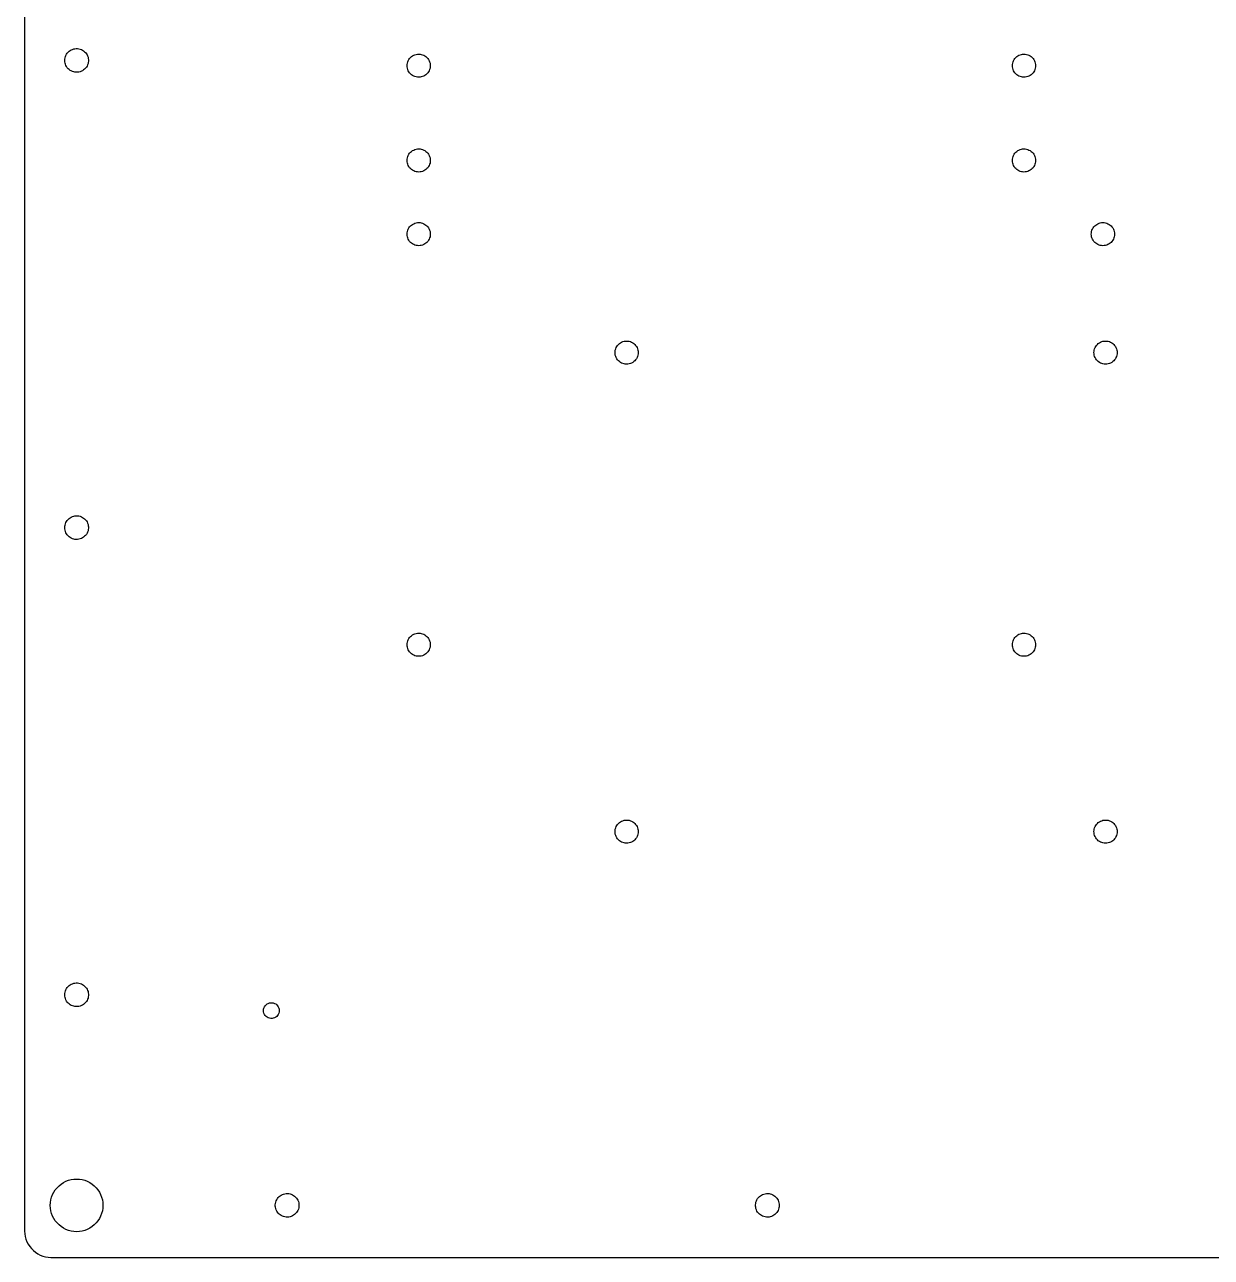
# Model space of a CAD drawing. Header units: metres. Extents: x -232 to 232, y -227 to 227.
# Drawn here: x -232.4 to -6.9, y -227.4 to 6.8 of the extents above; entities that cross this region are included whole.
import ezdxf

# ---------------------------------------------------------------- set-up
doc = ezdxf.new("R2010")
doc.units = ezdxf.units.M

msp = doc.modelspace()

# ---------------------------------------------------------------- linework, layer by layer
for p, q in [((-232.375, 222.375), (-232.375, -222.375)), ((-224.75, 0), (-224.736, 0.24751)), ((-224.736, -0.24751), (-224.75, 0)), ((-224.736, 0.24751), (-224.696, 0.49202)), ((-224.696, 0.49202), (-224.628, 0.73056)), ((-224.628, 0.73056), (-224.535, 0.96024)), ((-224.535, 0.96024), (-224.417, 1.17825)), ((-224.417, 1.17825), (-224.276, 1.38197)), ((-224.276, 1.38197), (-224.113, 1.56891)), ((-224.113, 1.56891), (-223.93, 1.7368)), ((-223.93, 1.7368), (-223.731, 1.88362)), ((-223.731, 1.88362), (-223.516, 2.00757)), ((-223.516, 2.00757), (-223.289, 2.10715)), ((-223.289, 2.10715), (-223.052, 2.18114)), ((-223.052, 2.18114), (-222.809, 2.22867)), ((-222.809, 2.22867), (-222.562, 2.24915)), ((-222.562, 2.24915), (-222.314, 2.24231)), ((-222.314, 2.24231), (-222.069, 2.20825)), ((-222.069, 2.20825), (-221.828, 2.1474)), ((-221.828, 2.1474), (-221.596, 2.06049)), ((-221.596, 2.06049), (-221.375, 1.94855)), ((-221.375, 1.94855), (-221.167, 1.81296)), ((-221.167, 1.81296), (-220.976, 1.65536)), ((-220.976, 1.65536), (-220.803, 1.47769)), ((-220.803, 1.47769), (-220.651, 1.28206)), ((-220.651, 1.28206), (-220.521, 1.07088)), ((-220.521, 1.07088), (-220.415, 0.84669)), ((-220.415, 0.84669), (-220.335, 0.61223)), ((-220.335, 0.61223), (-220.281, 0.37033)), ((-220.281, 0.37033), (-220.253, 0.12395)), ((-220.253, 0.12395), (-220.253, -0.12395)), ((-159.482, -0.04544), (-159.363, 0.17047)), ((-159.363, 0.17047), (-159.22, 0.37167)), ((-159.22, 0.37167), (-159.056, 0.55563)), ((-159.056, 0.55563), (-158.872, 0.72002)), ((-158.872, 0.72002), (-158.67, 0.86279)), ((-158.67, 0.86279), (-158.455, 0.98213)), ((-158.455, 0.98213), (-158.227, 1.07654)), ((-158.227, 1.07654), (-157.99, 1.14484)), ((-157.99, 1.14484), (-157.746, 1.18616)), ((-157.746, 1.18616), (-157.5, 1.2)), ((-157.5, 1.2), (-157.254, 1.18616)), ((-157.254, 1.18616), (-157.01, 1.14484)), ((-157.01, 1.14484), (-156.773, 1.07654)), ((-156.773, 1.07654), (-156.545, 0.98213)), ((-156.545, 0.98213), (-156.33, 0.86279)), ((-156.33, 0.86279), (-156.128, 0.72002)), ((-156.128, 0.72002), (-155.944, 0.55563)), ((-155.944, 0.55563), (-155.78, 0.37167)), ((-155.78, 0.37167), (-155.637, 0.17047)), ((-155.637, 0.17047), (-155.518, -0.04544)), ((-44.4821, -0.04544), (-44.3628, 0.17047)), ((-44.3628, 0.17047), (-44.22, 0.37167)), ((-44.22, 0.37167), (-44.0556, 0.55563)), ((-44.0556, 0.55563), (-43.8717, 0.72002)), ((-43.8717, 0.72002), (-43.6705, 0.86279)), ((-43.6705, 0.86279), (-43.4545, 0.98213)), ((-43.4545, 0.98213), (-43.2266, 1.07654)), ((-43.2266, 1.07654), (-42.9895, 1.14484)), ((-42.9895, 1.14484), (-42.7463, 1.18616)), ((-42.7463, 1.18616), (-42.5, 1.2)), ((-42.5, 1.2), (-42.2537, 1.18616)), ((-42.2537, 1.18616), (-42.0105, 1.14484)), ((-42.0105, 1.14484), (-41.7734, 1.07654)), ((-41.7734, 1.07654), (-41.5455, 0.98213)), ((-41.5455, 0.98213), (-41.3295, 0.86279)), ((-41.3295, 0.86279), (-41.1283, 0.72002)), ((-41.1283, 0.72002), (-40.9444, 0.55563)), ((-40.9444, 0.55563), (-40.78, 0.37167)), ((-40.78, 0.37167), (-40.6372, 0.17047)), ((-40.6372, 0.17047), (-40.5179, -0.04544)), ((-224.696, -0.49202), (-224.736, -0.24751)), ((-224.628, -0.73056), (-224.696, -0.49202)), ((-224.535, -0.96024), (-224.628, -0.73056)), ((-224.417, -1.17825), (-224.535, -0.96024)), ((-224.276, -1.38197), (-224.417, -1.17825)), ((-224.113, -1.56891), (-224.276, -1.38197)), ((-223.93, -1.7368), (-224.113, -1.56891)), ((-223.731, -1.88362), (-223.93, -1.7368)), ((-223.516, -2.00757), (-223.731, -1.88362)), ((-223.289, -2.10715), (-223.516, -2.00757)), ((-223.052, -2.18114), (-223.289, -2.10715)), ((-222.809, -2.22867), (-223.052, -2.18114)), ((-222.562, -2.24915), (-222.809, -2.22867)), ((-222.314, -2.24231), (-222.562, -2.24915)), ((-222.069, -2.20825), (-222.314, -2.24231)), ((-221.828, -2.1474), (-222.069, -2.20825)), ((-221.596, -2.06049), (-221.828, -2.1474)), ((-221.375, -1.94855), (-221.596, -2.06049)), ((-221.167, -1.81296), (-221.375, -1.94855)), ((-220.976, -1.65536), (-221.167, -1.81296)), ((-220.803, -1.47769), (-220.976, -1.65536)), ((-220.651, -1.28206), (-220.803, -1.47769)), ((-220.521, -1.07088), (-220.651, -1.28206)), ((-220.415, -0.84669), (-220.521, -1.07088)), ((-220.335, -0.61223), (-220.415, -0.84669)), ((-220.281, -0.37033), (-220.335, -0.61223)), ((-220.253, -0.12395), (-220.281, -0.37033)), ((-159.7, -1), (-159.686, -0.75368)), ((-159.686, -1.24631), (-159.7, -1)), ((-159.686, -0.75368), (-159.645, -0.51045)), ((-159.645, -1.48953), (-159.686, -1.24631)), ((-159.645, -0.51045), (-159.577, -0.27338)), ((-159.577, -1.72661), (-159.645, -1.48953)), ((-159.577, -0.27338), (-159.482, -0.04544)), ((-159.482, -1.95454), (-159.577, -1.72661)), ((-159.363, -2.17046), (-159.482, -1.95454)), ((-159.22, -2.37167), (-159.363, -2.17046)), ((-155.637, -2.17046), (-155.78, -2.37167)), ((-155.518, -1.95454), (-155.637, -2.17046)), ((-155.518, -0.04544), (-155.423, -0.27338)), ((-155.423, -1.72661), (-155.518, -1.95454)), ((-155.423, -0.27338), (-155.355, -0.51045)), ((-155.355, -1.48953), (-155.423, -1.72661)), ((-155.355, -0.51045), (-155.314, -0.75368)), ((-155.314, -1.24631), (-155.355, -1.48953)), ((-155.314, -0.75368), (-155.3, -1)), ((-155.3, -1), (-155.314, -1.24631)), ((-44.7, -1), (-44.6862, -0.75368)), ((-44.6862, -1.24631), (-44.7, -1)), ((-44.6862, -0.75368), (-44.6448, -0.51045)), ((-44.6448, -1.48953), (-44.6862, -1.24631)), ((-44.6448, -0.51045), (-44.5765, -0.27338)), ((-44.5765, -1.72661), (-44.6448, -1.48953)), ((-44.5765, -0.27338), (-44.4821, -0.04544)), ((-44.4821, -1.95454), (-44.5765, -1.72661)), ((-44.3628, -2.17046), (-44.4821, -1.95454)), ((-44.22, -2.37167), (-44.3628, -2.17046)), ((-40.6372, -2.17046), (-40.78, -2.37167)), ((-40.5179, -1.95454), (-40.6372, -2.17046)), ((-40.5179, -0.04544), (-40.4234, -0.27338)), ((-40.4234, -1.72661), (-40.5179, -1.95454)), ((-40.4234, -0.27338), (-40.3551, -0.51045)), ((-40.3551, -1.48953), (-40.4234, -1.72661)), ((-40.3551, -0.51045), (-40.3138, -0.75368)), ((-40.3138, -1.24631), (-40.3551, -1.48953)), ((-40.3138, -0.75368), (-40.3, -1)), ((-40.3, -1), (-40.3138, -1.24631)), ((-159.056, -2.55563), (-159.22, -2.37167)), ((-158.872, -2.72002), (-159.056, -2.55563)), ((-158.67, -2.86279), (-158.872, -2.72002)), ((-158.455, -2.98212), (-158.67, -2.86279)), ((-158.227, -3.07654), (-158.455, -2.98212)), ((-157.99, -3.14484), (-158.227, -3.07654)), ((-157.746, -3.18616), (-157.99, -3.14484)), ((-157.5, -3.2), (-157.746, -3.18616)), ((-157.254, -3.18616), (-157.5, -3.2)), ((-157.01, -3.14484), (-157.254, -3.18616)), ((-156.773, -3.07654), (-157.01, -3.14484)), ((-156.545, -2.98212), (-156.773, -3.07654)), ((-156.33, -2.86279), (-156.545, -2.98212)), ((-156.128, -2.72002), (-156.33, -2.86279)), ((-155.944, -2.55563), (-156.128, -2.72002)), ((-155.78, -2.37167), (-155.944, -2.55563)), ((-44.0556, -2.55563), (-44.22, -2.37167)), ((-43.8717, -2.72002), (-44.0556, -2.55563)), ((-43.6705, -2.86279), (-43.8717, -2.72002)), ((-43.4545, -2.98212), (-43.6705, -2.86279)), ((-43.2266, -3.07654), (-43.4545, -2.98212)), ((-42.9895, -3.14484), (-43.2266, -3.07654)), ((-42.7463, -3.18616), (-42.9895, -3.14484)), ((-42.5, -3.2), (-42.7463, -3.18616)), ((-42.2537, -3.18616), (-42.5, -3.2)), ((-42.0105, -3.14484), (-42.2537, -3.18616)), ((-41.7734, -3.07654), (-42.0105, -3.14484)), ((-41.5455, -2.98212), (-41.7734, -3.07654)), ((-41.3295, -2.86279), (-41.5455, -2.98212)), ((-41.1283, -2.72002), (-41.3295, -2.86279)), ((-40.9444, -2.55563), (-41.1283, -2.72002)), ((-40.78, -2.37167), (-40.9444, -2.55563)), ((-159.686, -18.7537), (-159.645, -18.5105)), ((-159.645, -18.5105), (-159.577, -18.2734)), ((-159.577, -18.2734), (-159.482, -18.0455)), ((-159.482, -18.0455), (-159.363, -17.8295)), ((-159.363, -17.8295), (-159.22, -17.6283)), ((-159.22, -17.6283), (-159.056, -17.4444)), ((-159.056, -17.4444), (-158.872, -17.28)), ((-158.872, -17.28), (-158.67, -17.1372)), ((-158.67, -17.1372), (-158.455, -17.0179)), ((-158.455, -17.0179), (-158.227, -16.9234)), ((-158.227, -16.9234), (-157.99, -16.8551)), ((-157.99, -16.8551), (-157.746, -16.8138)), ((-157.746, -16.8138), (-157.5, -16.8)), ((-157.5, -16.8), (-157.254, -16.8138)), ((-157.254, -16.8138), (-157.01, -16.8551)), ((-157.01, -16.8551), (-156.773, -16.9234)), ((-156.773, -16.9234), (-156.545, -17.0179)), ((-156.545, -17.0179), (-156.33, -17.1372)), ((-156.33, -17.1372), (-156.128, -17.28)), ((-156.128, -17.28), (-155.944, -17.4444)), ((-155.944, -17.4444), (-155.78, -17.6283)), ((-155.78, -17.6283), (-155.637, -17.8295)), ((-155.637, -17.8295), (-155.518, -18.0455)), ((-155.518, -18.0455), (-155.423, -18.2734)), ((-155.423, -18.2734), (-155.355, -18.5105)), ((-155.355, -18.5105), (-155.314, -18.7537)), ((-44.6862, -18.7537), (-44.6448, -18.5105)), ((-44.6448, -18.5105), (-44.5765, -18.2734)), ((-44.5765, -18.2734), (-44.4821, -18.0455)), ((-44.4821, -18.0455), (-44.3628, -17.8295)), ((-44.3628, -17.8295), (-44.22, -17.6283)), ((-44.22, -17.6283), (-44.0556, -17.4444)), ((-44.0556, -17.4444), (-43.8717, -17.28)), ((-43.8717, -17.28), (-43.6705, -17.1372)), ((-43.6705, -17.1372), (-43.4545, -17.0179)), ((-43.4545, -17.0179), (-43.2266, -16.9234)), ((-43.2266, -16.9234), (-42.9895, -16.8551)), ((-42.9895, -16.8551), (-42.7463, -16.8138)), ((-42.7463, -16.8138), (-42.5, -16.8)), ((-42.5, -16.8), (-42.2537, -16.8138)), ((-42.2537, -16.8138), (-42.0105, -16.8551)), ((-42.0105, -16.8551), (-41.7734, -16.9234)), ((-41.7734, -16.9234), (-41.5455, -17.0179)), ((-41.5455, -17.0179), (-41.3295, -17.1372)), ((-41.3295, -17.1372), (-41.1283, -17.28)), ((-41.1283, -17.28), (-40.9444, -17.4444)), ((-40.9444, -17.4444), (-40.78, -17.6283)), ((-40.78, -17.6283), (-40.6372, -17.8295)), ((-40.6372, -17.8295), (-40.5179, -18.0455)), ((-40.5179, -18.0455), (-40.4234, -18.2734)), ((-40.4234, -18.2734), (-40.3551, -18.5105)), ((-40.3551, -18.5105), (-40.3138, -18.7537)), ((-159.7, -19), (-159.686, -18.7537)), ((-159.686, -19.2463), (-159.7, -19)), ((-159.645, -19.4895), (-159.686, -19.2463)), ((-159.577, -19.7266), (-159.645, -19.4895)), ((-159.482, -19.9545), (-159.577, -19.7266)), ((-159.363, -20.1705), (-159.482, -19.9545)), ((-159.22, -20.3717), (-159.363, -20.1705)), ((-159.056, -20.5556), (-159.22, -20.3717)), ((-158.872, -20.72), (-159.056, -20.5556)), ((-158.67, -20.8628), (-158.872, -20.72)), ((-158.455, -20.9821), (-158.67, -20.8628)), ((-158.227, -21.0765), (-158.455, -20.9821)), ((-156.545, -20.9821), (-156.773, -21.0765)), ((-156.33, -20.8628), (-156.545, -20.9821)), ((-156.128, -20.72), (-156.33, -20.8628)), ((-155.944, -20.5556), (-156.128, -20.72)), ((-155.78, -20.3717), (-155.944, -20.5556)), ((-155.637, -20.1705), (-155.78, -20.3717)), ((-155.518, -19.9545), (-155.637, -20.1705)), ((-155.423, -19.7266), (-155.518, -19.9545)), ((-155.355, -19.4895), (-155.423, -19.7266)), ((-155.314, -19.2463), (-155.355, -19.4895)), ((-155.314, -18.7537), (-155.3, -19)), ((-155.3, -19), (-155.314, -19.2463)), ((-44.7, -19), (-44.6862, -18.7537)), ((-44.6862, -19.2463), (-44.7, -19)), ((-44.6448, -19.4895), (-44.6862, -19.2463)), ((-44.5765, -19.7266), (-44.6448, -19.4895)), ((-44.4821, -19.9545), (-44.5765, -19.7266)), ((-44.3628, -20.1705), (-44.4821, -19.9545)), ((-44.22, -20.3717), (-44.3628, -20.1705)), ((-44.0556, -20.5556), (-44.22, -20.3717)), ((-43.8717, -20.72), (-44.0556, -20.5556)), ((-43.6705, -20.8628), (-43.8717, -20.72)), ((-43.4545, -20.9821), (-43.6705, -20.8628)), ((-43.2266, -21.0765), (-43.4545, -20.9821)), ((-41.5455, -20.9821), (-41.7734, -21.0765)), ((-41.3295, -20.8628), (-41.5455, -20.9821)), ((-41.1283, -20.72), (-41.3295, -20.8628)), ((-40.9444, -20.5556), (-41.1283, -20.72)), ((-40.78, -20.3717), (-40.9444, -20.5556)), ((-40.6372, -20.1705), (-40.78, -20.3717)), ((-40.5179, -19.9545), (-40.6372, -20.1705)), ((-40.4234, -19.7266), (-40.5179, -19.9545)), ((-40.3551, -19.4895), (-40.4234, -19.7266)), ((-40.3138, -19.2463), (-40.3551, -19.4895)), ((-40.3138, -18.7537), (-40.3, -19)), ((-40.3, -19), (-40.3138, -19.2463)), ((-157.99, -21.1448), (-158.227, -21.0765)), ((-157.746, -21.1862), (-157.99, -21.1448)), ((-157.5, -21.2), (-157.746, -21.1862)), ((-157.254, -21.1862), (-157.5, -21.2)), ((-157.01, -21.1448), (-157.254, -21.1862)), ((-156.773, -21.0765), (-157.01, -21.1448)), ((-42.9895, -21.1448), (-43.2266, -21.0765)), ((-42.7463, -21.1862), (-42.9895, -21.1448)), ((-42.5, -21.2), (-42.7463, -21.1862)), ((-42.2537, -21.1862), (-42.5, -21.2)), ((-42.0105, -21.1448), (-42.2537, -21.1862)), ((-41.7734, -21.0765), (-42.0105, -21.1448)), ((-159.7, -33), (-159.686, -32.7537)), ((-159.686, -32.7537), (-159.645, -32.5105)), ((-159.645, -32.5105), (-159.577, -32.2734)), ((-159.577, -32.2734), (-159.482, -32.0455)), ((-159.482, -32.0455), (-159.363, -31.8295)), ((-159.363, -31.8295), (-159.22, -31.6283)), ((-159.22, -31.6283), (-159.056, -31.4444)), ((-159.056, -31.4444), (-158.872, -31.28)), ((-158.872, -31.28), (-158.67, -31.1372)), ((-158.67, -31.1372), (-158.455, -31.0179)), ((-158.455, -31.0179), (-158.227, -30.9234)), ((-158.227, -30.9234), (-157.99, -30.8551)), ((-157.99, -30.8551), (-157.746, -30.8138)), ((-157.746, -30.8138), (-157.5, -30.8)), ((-157.5, -30.8), (-157.254, -30.8138)), ((-157.254, -30.8138), (-157.01, -30.8551)), ((-157.01, -30.8551), (-156.773, -30.9234)), ((-156.773, -30.9234), (-156.545, -31.0179)), ((-156.545, -31.0179), (-156.33, -31.1372)), ((-156.33, -31.1372), (-156.128, -31.28)), ((-156.128, -31.28), (-155.944, -31.4444)), ((-155.944, -31.4444), (-155.78, -31.6283)), ((-155.78, -31.6283), (-155.637, -31.8295)), ((-155.637, -31.8295), (-155.518, -32.0455)), ((-155.518, -32.0455), (-155.423, -32.2734)), ((-155.423, -32.2734), (-155.355, -32.5105)), ((-155.355, -32.5105), (-155.314, -32.7537)), ((-155.314, -32.7537), (-155.3, -33)), ((-29.7, -33), (-29.6862, -32.7537)), ((-29.6862, -32.7537), (-29.6448, -32.5105)), ((-29.6448, -32.5105), (-29.5765, -32.2734)), ((-29.5765, -32.2734), (-29.4821, -32.0455)), ((-29.4821, -32.0455), (-29.3628, -31.8295)), ((-29.3628, -31.8295), (-29.22, -31.6283)), ((-29.22, -31.6283), (-29.0556, -31.4444)), ((-29.0556, -31.4444), (-28.8717, -31.28)), ((-28.8717, -31.28), (-28.6705, -31.1372)), ((-28.6705, -31.1372), (-28.4545, -31.0179)), ((-28.4545, -31.0179), (-28.2266, -30.9234)), ((-28.2266, -30.9234), (-27.9895, -30.8551)), ((-27.9895, -30.8551), (-27.7463, -30.8138)), ((-27.7463, -30.8138), (-27.5, -30.8)), ((-27.5, -30.8), (-27.2537, -30.8138)), ((-27.2537, -30.8138), (-27.0105, -30.8551)), ((-27.0105, -30.8551), (-26.7734, -30.9234)), ((-26.7734, -30.9234), (-26.5455, -31.0179)), ((-26.5455, -31.0179), (-26.3295, -31.1372)), ((-26.3295, -31.1372), (-26.1283, -31.28)), ((-26.1283, -31.28), (-25.9444, -31.4444)), ((-25.9444, -31.4444), (-25.78, -31.6283)), ((-25.78, -31.6283), (-25.6372, -31.8295)), ((-25.6372, -31.8295), (-25.5179, -32.0455)), ((-25.5179, -32.0455), (-25.4234, -32.2734)), ((-25.4234, -32.2734), (-25.3551, -32.5105)), ((-25.3551, -32.5105), (-25.3138, -32.7537)), ((-25.3138, -32.7537), (-25.3, -33)), ((-159.686, -33.2463), (-159.7, -33)), ((-159.645, -33.4895), (-159.686, -33.2463)), ((-159.577, -33.7266), (-159.645, -33.4895)), ((-159.482, -33.9545), (-159.577, -33.7266)), ((-159.363, -34.1705), (-159.482, -33.9545)), ((-159.22, -34.3717), (-159.363, -34.1705)), ((-159.056, -34.5556), (-159.22, -34.3717)), ((-158.872, -34.72), (-159.056, -34.5556)), ((-158.67, -34.8628), (-158.872, -34.72)), ((-158.455, -34.9821), (-158.67, -34.8628)), ((-158.227, -35.0765), (-158.455, -34.9821)), ((-157.99, -35.1448), (-158.227, -35.0765)), ((-156.773, -35.0765), (-157.01, -35.1448)), ((-156.545, -34.9821), (-156.773, -35.0765)), ((-156.33, -34.8628), (-156.545, -34.9821)), ((-156.128, -34.72), (-156.33, -34.8628)), ((-155.944, -34.5556), (-156.128, -34.72)), ((-155.78, -34.3717), (-155.944, -34.5556)), ((-155.637, -34.1705), (-155.78, -34.3717)), ((-155.518, -33.9545), (-155.637, -34.1705)), ((-155.423, -33.7266), (-155.518, -33.9545)), ((-155.355, -33.4895), (-155.423, -33.7266)), ((-155.314, -33.2463), (-155.355, -33.4895)), ((-155.3, -33), (-155.314, -33.2463)), ((-29.6862, -33.2463), (-29.7, -33)), ((-29.6448, -33.4895), (-29.6862, -33.2463)), ((-29.5765, -33.7266), (-29.6448, -33.4895)), ((-29.4821, -33.9545), (-29.5765, -33.7266)), ((-29.3628, -34.1705), (-29.4821, -33.9545)), ((-29.22, -34.3717), (-29.3628, -34.1705)), ((-29.0556, -34.5556), (-29.22, -34.3717)), ((-28.8717, -34.72), (-29.0556, -34.5556)), ((-28.6705, -34.8628), (-28.8717, -34.72)), ((-28.4545, -34.9821), (-28.6705, -34.8628)), ((-28.2266, -35.0765), (-28.4545, -34.9821)), ((-27.9895, -35.1448), (-28.2266, -35.0765)), ((-26.7734, -35.0765), (-27.0105, -35.1448)), ((-26.5455, -34.9821), (-26.7734, -35.0765)), ((-26.3295, -34.8628), (-26.5455, -34.9821)), ((-26.1283, -34.72), (-26.3295, -34.8628)), ((-25.9444, -34.5556), (-26.1283, -34.72)), ((-25.78, -34.3717), (-25.9444, -34.5556)), ((-25.6372, -34.1705), (-25.78, -34.3717)), ((-25.5179, -33.9545), (-25.6372, -34.1705)), ((-25.4234, -33.7266), (-25.5179, -33.9545)), ((-25.3551, -33.4895), (-25.4234, -33.7266)), ((-25.3138, -33.2463), (-25.3551, -33.4895)), ((-25.3, -33), (-25.3138, -33.2463)), ((-157.746, -35.1862), (-157.99, -35.1448)), ((-157.5, -35.2), (-157.746, -35.1862)), ((-157.254, -35.1862), (-157.5, -35.2)), ((-157.01, -35.1448), (-157.254, -35.1862)), ((-27.7463, -35.1862), (-27.9895, -35.1448)), ((-27.5, -35.2), (-27.7463, -35.1862)), ((-27.2537, -35.1862), (-27.5, -35.2)), ((-27.0105, -35.1448), (-27.2537, -35.1862)), ((-119.556, -53.9444), (-119.372, -53.78)), ((-119.372, -53.78), (-119.17, -53.6372)), ((-119.17, -53.6372), (-118.955, -53.5179)), ((-118.955, -53.5179), (-118.727, -53.4234)), ((-118.727, -53.4234), (-118.49, -53.3551)), ((-118.49, -53.3551), (-118.246, -53.3138)), ((-118.246, -53.3138), (-118, -53.3)), ((-118, -53.3), (-117.754, -53.3138)), ((-117.754, -53.3138), (-117.51, -53.3551)), ((-117.51, -53.3551), (-117.273, -53.4234)), ((-117.273, -53.4234), (-117.045, -53.5179)), ((-117.045, -53.5179), (-116.83, -53.6372)), ((-116.83, -53.6372), (-116.628, -53.78)), ((-116.628, -53.78), (-116.444, -53.9444)), ((-28.5556, -53.9444), (-28.3717, -53.78)), ((-28.3717, -53.78), (-28.1705, -53.6372)), ((-28.1705, -53.6372), (-27.9545, -53.5179)), ((-27.9545, -53.5179), (-27.7266, -53.4234)), ((-27.7266, -53.4234), (-27.4895, -53.3551)), ((-27.4895, -53.3551), (-27.2463, -53.3138)), ((-27.2463, -53.3138), (-27, -53.3)), ((-27, -53.3), (-26.7537, -53.3138)), ((-26.7537, -53.3138), (-26.5105, -53.3551)), ((-26.5105, -53.3551), (-26.2734, -53.4234)), ((-26.2734, -53.4234), (-26.0455, -53.5179)), ((-26.0455, -53.5179), (-25.8295, -53.6372)), ((-25.8295, -53.6372), (-25.6283, -53.78)), ((-25.6283, -53.78), (-25.4444, -53.9444)), ((-120.2, -55.5), (-120.186, -55.2537)), ((-120.186, -55.7463), (-120.2, -55.5)), ((-120.186, -55.2537), (-120.145, -55.0105)), ((-120.145, -55.9895), (-120.186, -55.7463)), ((-120.145, -55.0105), (-120.077, -54.7734)), ((-120.077, -56.2266), (-120.145, -55.9895)), ((-120.077, -54.7734), (-119.982, -54.5455)), ((-119.982, -54.5455), (-119.863, -54.3295)), ((-119.863, -54.3295), (-119.72, -54.1283)), ((-119.72, -54.1283), (-119.556, -53.9444)), ((-116.444, -53.9444), (-116.28, -54.1283)), ((-116.28, -54.1283), (-116.137, -54.3295)), ((-116.137, -54.3295), (-116.018, -54.5455)), ((-116.018, -54.5455), (-115.923, -54.7734)), ((-115.923, -54.7734), (-115.855, -55.0105)), ((-115.855, -55.9895), (-115.923, -56.2266)), ((-115.855, -55.0105), (-115.814, -55.2537)), ((-115.814, -55.7463), (-115.855, -55.9895)), ((-115.814, -55.2537), (-115.8, -55.5)), ((-115.8, -55.5), (-115.814, -55.7463)), ((-29.2, -55.5), (-29.1862, -55.2537)), ((-29.1862, -55.7463), (-29.2, -55.5)), ((-29.1862, -55.2537), (-29.1448, -55.0105)), ((-29.1448, -55.9895), (-29.1862, -55.7463)), ((-29.1448, -55.0105), (-29.0765, -54.7734)), ((-29.0765, -56.2266), (-29.1448, -55.9895)), ((-29.0765, -54.7734), (-28.9821, -54.5455)), ((-28.9821, -54.5455), (-28.8628, -54.3295)), ((-28.8628, -54.3295), (-28.72, -54.1283)), ((-28.72, -54.1283), (-28.5556, -53.9444)), ((-25.4444, -53.9444), (-25.28, -54.1283)), ((-25.28, -54.1283), (-25.1372, -54.3295)), ((-25.1372, -54.3295), (-25.0179, -54.5455)), ((-25.0179, -54.5455), (-24.9234, -54.7734)), ((-24.9234, -54.7734), (-24.8551, -55.0105)), ((-24.8551, -55.9895), (-24.9234, -56.2266)), ((-24.8551, -55.0105), (-24.8138, -55.2537)), ((-24.8138, -55.7463), (-24.8551, -55.9895)), ((-24.8138, -55.2537), (-24.8, -55.5)), ((-24.8, -55.5), (-24.8138, -55.7463)), ((-119.982, -56.4545), (-120.077, -56.2266)), ((-119.863, -56.6705), (-119.982, -56.4545)), ((-119.72, -56.8717), (-119.863, -56.6705)), ((-119.556, -57.0556), (-119.72, -56.8717)), ((-119.372, -57.22), (-119.556, -57.0556)), ((-119.17, -57.3628), (-119.372, -57.22)), ((-118.955, -57.4821), (-119.17, -57.3628)), ((-118.727, -57.5765), (-118.955, -57.4821)), ((-118.49, -57.6448), (-118.727, -57.5765)), ((-118.246, -57.6862), (-118.49, -57.6448)), ((-118, -57.7), (-118.246, -57.6862)), ((-117.754, -57.6862), (-118, -57.7)), ((-117.51, -57.6448), (-117.754, -57.6862)), ((-117.273, -57.5765), (-117.51, -57.6448)), ((-117.045, -57.4821), (-117.273, -57.5765)), ((-116.83, -57.3628), (-117.045, -57.4821)), ((-116.628, -57.22), (-116.83, -57.3628)), ((-116.444, -57.0556), (-116.628, -57.22)), ((-116.28, -56.8717), (-116.444, -57.0556)), ((-116.137, -56.6705), (-116.28, -56.8717)), ((-116.018, -56.4545), (-116.137, -56.6705)), ((-115.923, -56.2266), (-116.018, -56.4545)), ((-28.9821, -56.4545), (-29.0765, -56.2266)), ((-28.8628, -56.6705), (-28.9821, -56.4545)), ((-28.72, -56.8717), (-28.8628, -56.6705)), ((-28.5556, -57.0556), (-28.72, -56.8717)), ((-28.3717, -57.22), (-28.5556, -57.0556)), ((-28.1705, -57.3628), (-28.3717, -57.22)), ((-27.9545, -57.4821), (-28.1705, -57.3628)), ((-27.7266, -57.5765), (-27.9545, -57.4821)), ((-27.4895, -57.6448), (-27.7266, -57.5765)), ((-27.2463, -57.6862), (-27.4895, -57.6448)), ((-27, -57.7), (-27.2463, -57.6862)), ((-26.7537, -57.6862), (-27, -57.7)), ((-26.5105, -57.6448), (-26.7537, -57.6862)), ((-26.2734, -57.5765), (-26.5105, -57.6448)), ((-26.0455, -57.4821), (-26.2734, -57.5765)), ((-25.8295, -57.3628), (-26.0455, -57.4821)), ((-25.6283, -57.22), (-25.8295, -57.3628)), ((-25.4444, -57.0556), (-25.6283, -57.22)), ((-25.28, -56.8717), (-25.4444, -57.0556)), ((-25.1372, -56.6705), (-25.28, -56.8717)), ((-25.0179, -56.4545), (-25.1372, -56.6705)), ((-24.9234, -56.2266), (-25.0179, -56.4545)), ((-223.516, -86.7424), (-223.289, -86.6429)), ((-223.289, -86.6429), (-223.052, -86.5688)), ((-223.052, -86.5688), (-222.809, -86.5213)), ((-222.809, -86.5213), (-222.562, -86.5009)), ((-222.562, -86.5009), (-222.314, -86.5077)), ((-222.314, -86.5077), (-222.069, -86.5417)), ((-222.069, -86.5417), (-221.828, -86.6026)), ((-221.828, -86.6026), (-221.596, -86.6895)), ((-224.75, -88.75), (-224.736, -88.5025)), ((-224.736, -88.9975), (-224.75, -88.75)), ((-224.736, -88.5025), (-224.696, -88.258)), ((-224.696, -88.258), (-224.628, -88.0194)), ((-224.628, -88.0194), (-224.535, -87.7897)), ((-224.535, -87.7897), (-224.417, -87.5717)), ((-224.417, -87.5717), (-224.276, -87.368)), ((-224.276, -87.368), (-224.113, -87.1811)), ((-224.113, -87.1811), (-223.93, -87.0132)), ((-223.93, -87.0132), (-223.731, -86.8664)), ((-223.731, -86.8664), (-223.516, -86.7424)), ((-221.596, -86.6895), (-221.375, -86.8014)), ((-221.375, -86.8014), (-221.167, -86.937)), ((-221.167, -86.937), (-220.976, -87.0946)), ((-220.976, -87.0946), (-220.803, -87.2723)), ((-220.803, -87.2723), (-220.651, -87.4679)), ((-220.651, -87.4679), (-220.521, -87.6791)), ((-220.521, -87.6791), (-220.415, -87.9033)), ((-220.415, -87.9033), (-220.335, -88.1378)), ((-220.335, -88.1378), (-220.281, -88.3797)), ((-220.281, -88.3797), (-220.253, -88.6261)), ((-220.253, -88.8739), (-220.281, -89.1203)), ((-220.253, -88.6261), (-220.253, -88.8739)), ((-224.696, -89.242), (-224.736, -88.9975)), ((-224.628, -89.4806), (-224.696, -89.242)), ((-224.535, -89.7102), (-224.628, -89.4806)), ((-224.417, -89.9283), (-224.535, -89.7102)), ((-224.276, -90.132), (-224.417, -89.9283)), ((-224.113, -90.3189), (-224.276, -90.132)), ((-223.93, -90.4868), (-224.113, -90.3189)), ((-223.731, -90.6336), (-223.93, -90.4868)), ((-223.516, -90.7576), (-223.731, -90.6336)), ((-223.289, -90.8571), (-223.516, -90.7576)), ((-223.052, -90.9312), (-223.289, -90.8571)), ((-222.809, -90.9787), (-223.052, -90.9312)), ((-222.562, -90.9991), (-222.809, -90.9787)), ((-222.314, -90.9923), (-222.562, -90.9991)), ((-222.069, -90.9583), (-222.314, -90.9923)), ((-221.828, -90.8974), (-222.069, -90.9583)), ((-221.596, -90.8105), (-221.828, -90.8974)), ((-221.375, -90.6985), (-221.596, -90.8105)), ((-221.167, -90.563), (-221.375, -90.6985)), ((-220.976, -90.4054), (-221.167, -90.563)), ((-220.803, -90.2277), (-220.976, -90.4054)), ((-220.651, -90.0321), (-220.803, -90.2277)), ((-220.521, -89.8209), (-220.651, -90.0321)), ((-220.415, -89.5967), (-220.521, -89.8209)), ((-220.335, -89.3622), (-220.415, -89.5967)), ((-220.281, -89.1203), (-220.335, -89.3622)), ((-159.577, -110.273), (-159.482, -110.045)), ((-159.482, -110.045), (-159.363, -109.83)), ((-159.363, -109.83), (-159.22, -109.628)), ((-159.22, -109.628), (-159.056, -109.444)), ((-159.056, -109.444), (-158.872, -109.28)), ((-158.872, -109.28), (-158.67, -109.137)), ((-158.67, -109.137), (-158.455, -109.018)), ((-158.455, -109.018), (-158.227, -108.923)), ((-158.227, -108.923), (-157.99, -108.855)), ((-157.99, -108.855), (-157.746, -108.814)), ((-157.746, -108.814), (-157.5, -108.8)), ((-157.5, -108.8), (-157.254, -108.814)), ((-157.254, -108.814), (-157.01, -108.855)), ((-157.01, -108.855), (-156.773, -108.923)), ((-156.773, -108.923), (-156.545, -109.018)), ((-156.545, -109.018), (-156.33, -109.137)), ((-156.33, -109.137), (-156.128, -109.28)), ((-156.128, -109.28), (-155.944, -109.444)), ((-155.944, -109.444), (-155.78, -109.628)), ((-155.78, -109.628), (-155.637, -109.83)), ((-155.637, -109.83), (-155.518, -110.045)), ((-155.518, -110.045), (-155.423, -110.273)), ((-44.5765, -110.273), (-44.4821, -110.045)), ((-44.4821, -110.045), (-44.3628, -109.83)), ((-44.3628, -109.83), (-44.22, -109.628)), ((-44.22, -109.628), (-44.0556, -109.444)), ((-44.0556, -109.444), (-43.8717, -109.28)), ((-43.8717, -109.28), (-43.6705, -109.137)), ((-43.6705, -109.137), (-43.4545, -109.018)), ((-43.4545, -109.018), (-43.2266, -108.923)), ((-43.2266, -108.923), (-42.9895, -108.855)), ((-42.9895, -108.855), (-42.7463, -108.814)), ((-42.7463, -108.814), (-42.5, -108.8)), ((-42.5, -108.8), (-42.2537, -108.814)), ((-42.2537, -108.814), (-42.0105, -108.855)), ((-42.0105, -108.855), (-41.7734, -108.923)), ((-41.7734, -108.923), (-41.5455, -109.018)), ((-41.5455, -109.018), (-41.3295, -109.137)), ((-41.3295, -109.137), (-41.1283, -109.28)), ((-41.1283, -109.28), (-40.9444, -109.444)), ((-40.9444, -109.444), (-40.78, -109.628)), ((-40.78, -109.628), (-40.6372, -109.83)), ((-40.6372, -109.83), (-40.5179, -110.045)), ((-40.5179, -110.045), (-40.4234, -110.273)), ((-159.7, -111), (-159.686, -110.754)), ((-159.686, -111.246), (-159.7, -111)), ((-159.686, -110.754), (-159.645, -110.51)), ((-159.645, -111.49), (-159.686, -111.246)), ((-159.645, -110.51), (-159.577, -110.273)), ((-159.577, -111.727), (-159.645, -111.49)), ((-159.482, -111.955), (-159.577, -111.727)), ((-159.363, -112.17), (-159.482, -111.955)), ((-159.22, -112.372), (-159.363, -112.17)), ((-159.056, -112.556), (-159.22, -112.372)), ((-155.78, -112.372), (-155.944, -112.556)), ((-155.637, -112.17), (-155.78, -112.372)), ((-155.518, -111.955), (-155.637, -112.17)), ((-155.423, -111.727), (-155.518, -111.955)), ((-155.423, -110.273), (-155.355, -110.51)), ((-155.355, -111.49), (-155.423, -111.727)), ((-155.355, -110.51), (-155.314, -110.754)), ((-155.314, -111.246), (-155.355, -111.49)), ((-155.314, -110.754), (-155.3, -111)), ((-155.3, -111), (-155.314, -111.246)), ((-44.7, -111), (-44.6862, -110.754)), ((-44.6862, -111.246), (-44.7, -111)), ((-44.6862, -110.754), (-44.6448, -110.51)), ((-44.6448, -111.49), (-44.6862, -111.246)), ((-44.6448, -110.51), (-44.5765, -110.273)), ((-44.5765, -111.727), (-44.6448, -111.49)), ((-44.4821, -111.955), (-44.5765, -111.727)), ((-44.3628, -112.17), (-44.4821, -111.955)), ((-44.22, -112.372), (-44.3628, -112.17)), ((-44.0556, -112.556), (-44.22, -112.372)), ((-40.78, -112.372), (-40.9444, -112.556)), ((-40.6372, -112.17), (-40.78, -112.372)), ((-40.5179, -111.955), (-40.6372, -112.17)), ((-40.4234, -111.727), (-40.5179, -111.955)), ((-40.4234, -110.273), (-40.3551, -110.51)), ((-40.3551, -111.49), (-40.4234, -111.727)), ((-40.3551, -110.51), (-40.3138, -110.754)), ((-40.3138, -111.246), (-40.3551, -111.49)), ((-40.3138, -110.754), (-40.3, -111)), ((-40.3, -111), (-40.3138, -111.246)), ((-158.872, -112.72), (-159.056, -112.556)), ((-158.67, -112.863), (-158.872, -112.72)), ((-158.455, -112.982), (-158.67, -112.863)), ((-158.227, -113.077), (-158.455, -112.982)), ((-157.99, -113.145), (-158.227, -113.077)), ((-157.746, -113.186), (-157.99, -113.145)), ((-157.5, -113.2), (-157.746, -113.186)), ((-157.254, -113.186), (-157.5, -113.2)), ((-157.01, -113.145), (-157.254, -113.186)), ((-156.773, -113.077), (-157.01, -113.145)), ((-156.545, -112.982), (-156.773, -113.077)), ((-156.33, -112.863), (-156.545, -112.982)), ((-156.128, -112.72), (-156.33, -112.863)), ((-155.944, -112.556), (-156.128, -112.72)), ((-43.8717, -112.72), (-44.0556, -112.556)), ((-43.6705, -112.863), (-43.8717, -112.72)), ((-43.4545, -112.982), (-43.6705, -112.863)), ((-43.2266, -113.077), (-43.4545, -112.982)), ((-42.9895, -113.145), (-43.2266, -113.077)), ((-42.7463, -113.186), (-42.9895, -113.145)), ((-42.5, -113.2), (-42.7463, -113.186)), ((-42.2537, -113.186), (-42.5, -113.2)), ((-42.0105, -113.145), (-42.2537, -113.186)), ((-41.7734, -113.077), (-42.0105, -113.145)), ((-41.5455, -112.982), (-41.7734, -113.077)), ((-41.3295, -112.863), (-41.5455, -112.982)), ((-41.1283, -112.72), (-41.3295, -112.863)), ((-40.9444, -112.556), (-41.1283, -112.72)), ((-119.863, -145.33), (-119.72, -145.128)), ((-119.72, -145.128), (-119.556, -144.944)), ((-119.556, -144.944), (-119.372, -144.78)), ((-119.372, -144.78), (-119.17, -144.637)), ((-119.17, -144.637), (-118.955, -144.518)), ((-118.955, -144.518), (-118.727, -144.423)), ((-118.727, -144.423), (-118.49, -144.355)), ((-118.49, -144.355), (-118.246, -144.314)), ((-118.246, -144.314), (-118, -144.3)), ((-118, -144.3), (-117.754, -144.314)), ((-117.754, -144.314), (-117.51, -144.355)), ((-117.51, -144.355), (-117.273, -144.423)), ((-117.273, -144.423), (-117.045, -144.518)), ((-117.045, -144.518), (-116.83, -144.637)), ((-116.83, -144.637), (-116.628, -144.78)), ((-116.628, -144.78), (-116.444, -144.944)), ((-116.444, -144.944), (-116.28, -145.128)), ((-116.28, -145.128), (-116.137, -145.33)), ((-28.8628, -145.33), (-28.72, -145.128)), ((-28.72, -145.128), (-28.5556, -144.944)), ((-28.5556, -144.944), (-28.3717, -144.78)), ((-28.3717, -144.78), (-28.1705, -144.637)), ((-28.1705, -144.637), (-27.9545, -144.518)), ((-27.9545, -144.518), (-27.7266, -144.423)), ((-27.7266, -144.423), (-27.4895, -144.355)), ((-27.4895, -144.355), (-27.2463, -144.314)), ((-27.2463, -144.314), (-27, -144.3)), ((-27, -144.3), (-26.7537, -144.314)), ((-26.7537, -144.314), (-26.5105, -144.355)), ((-26.5105, -144.355), (-26.2734, -144.423)), ((-26.2734, -144.423), (-26.0455, -144.518)), ((-26.0455, -144.518), (-25.8295, -144.637)), ((-25.8295, -144.637), (-25.6283, -144.78)), ((-25.6283, -144.78), (-25.4444, -144.944)), ((-25.4444, -144.944), (-25.28, -145.128)), ((-25.28, -145.128), (-25.1372, -145.33)), ((-120.2, -146.5), (-120.186, -146.254)), ((-120.186, -146.746), (-120.2, -146.5)), ((-120.186, -146.254), (-120.145, -146.01)), ((-120.145, -146.99), (-120.186, -146.746)), ((-120.145, -146.01), (-120.077, -145.773)), ((-120.077, -147.227), (-120.145, -146.99)), ((-120.077, -145.773), (-119.982, -145.545)), ((-119.982, -147.455), (-120.077, -147.227)), ((-119.982, -145.545), (-119.863, -145.33)), ((-119.863, -147.67), (-119.982, -147.455)), ((-116.137, -145.33), (-116.018, -145.545)), ((-116.018, -147.455), (-116.137, -147.67)), ((-116.018, -145.545), (-115.923, -145.773)), ((-115.923, -147.227), (-116.018, -147.455)), ((-115.923, -145.773), (-115.855, -146.01)), ((-115.855, -146.99), (-115.923, -147.227)), ((-115.855, -146.01), (-115.814, -146.254)), ((-115.814, -146.746), (-115.855, -146.99)), ((-115.814, -146.254), (-115.8, -146.5)), ((-115.8, -146.5), (-115.814, -146.746)), ((-29.2, -146.5), (-29.1862, -146.254)), ((-29.1862, -146.746), (-29.2, -146.5)), ((-29.1862, -146.254), (-29.1448, -146.01)), ((-29.1448, -146.99), (-29.1862, -146.746)), ((-29.1448, -146.01), (-29.0765, -145.773)), ((-29.0765, -147.227), (-29.1448, -146.99)), ((-29.0765, -145.773), (-28.9821, -145.545)), ((-28.9821, -147.455), (-29.0765, -147.227)), ((-28.9821, -145.545), (-28.8628, -145.33)), ((-28.8628, -147.67), (-28.9821, -147.455)), ((-25.1372, -145.33), (-25.0179, -145.545)), ((-25.0179, -147.455), (-25.1372, -147.67)), ((-25.0179, -145.545), (-24.9234, -145.773)), ((-24.9234, -147.227), (-25.0179, -147.455)), ((-24.9234, -145.773), (-24.8551, -146.01)), ((-24.8551, -146.99), (-24.9234, -147.227)), ((-24.8551, -146.01), (-24.8138, -146.254)), ((-24.8138, -146.746), (-24.8551, -146.99)), ((-24.8138, -146.254), (-24.8, -146.5)), ((-24.8, -146.5), (-24.8138, -146.746)), ((-119.72, -147.872), (-119.863, -147.67)), ((-119.556, -148.056), (-119.72, -147.872)), ((-119.372, -148.22), (-119.556, -148.056)), ((-119.17, -148.363), (-119.372, -148.22)), ((-118.955, -148.482), (-119.17, -148.363)), ((-118.727, -148.577), (-118.955, -148.482)), ((-118.49, -148.645), (-118.727, -148.577)), ((-118.246, -148.686), (-118.49, -148.645)), ((-118, -148.7), (-118.246, -148.686)), ((-117.754, -148.686), (-118, -148.7)), ((-117.51, -148.645), (-117.754, -148.686)), ((-117.273, -148.577), (-117.51, -148.645)), ((-117.045, -148.482), (-117.273, -148.577)), ((-116.83, -148.363), (-117.045, -148.482)), ((-116.628, -148.22), (-116.83, -148.363)), ((-116.444, -148.056), (-116.628, -148.22)), ((-116.28, -147.872), (-116.444, -148.056)), ((-116.137, -147.67), (-116.28, -147.872)), ((-28.72, -147.872), (-28.8628, -147.67)), ((-28.5556, -148.056), (-28.72, -147.872)), ((-28.3717, -148.22), (-28.5556, -148.056)), ((-28.1705, -148.363), (-28.3717, -148.22)), ((-27.9545, -148.482), (-28.1705, -148.363)), ((-27.7266, -148.577), (-27.9545, -148.482)), ((-27.4895, -148.645), (-27.7266, -148.577)), ((-27.2463, -148.686), (-27.4895, -148.645)), ((-27, -148.7), (-27.2463, -148.686)), ((-26.7537, -148.686), (-27, -148.7)), ((-26.5105, -148.645), (-26.7537, -148.686)), ((-26.2734, -148.577), (-26.5105, -148.645)), ((-26.0455, -148.482), (-26.2734, -148.577)), ((-25.8295, -148.363), (-26.0455, -148.482)), ((-25.6283, -148.22), (-25.8295, -148.363)), ((-25.4444, -148.056), (-25.6283, -148.22)), ((-25.28, -147.872), (-25.4444, -148.056)), ((-25.1372, -147.67), (-25.28, -147.872)), ((-223.93, -175.763), (-223.731, -175.616)), ((-223.731, -175.616), (-223.516, -175.492)), ((-223.516, -175.492), (-223.289, -175.393)), ((-223.289, -175.393), (-223.052, -175.319)), ((-223.052, -175.319), (-222.809, -175.271)), ((-222.809, -175.271), (-222.562, -175.251)), ((-222.562, -175.251), (-222.314, -175.258)), ((-222.314, -175.258), (-222.069, -175.292)), ((-222.069, -175.292), (-221.828, -175.353)), ((-221.828, -175.353), (-221.596, -175.44)), ((-221.596, -175.44), (-221.375, -175.551)), ((-221.375, -175.551), (-221.167, -175.687)), ((-224.75, -177.5), (-224.736, -177.252)), ((-224.736, -177.748), (-224.75, -177.5)), ((-224.736, -177.252), (-224.696, -177.008)), ((-224.696, -177.992), (-224.736, -177.748)), ((-224.696, -177.008), (-224.628, -176.769)), ((-224.628, -176.769), (-224.535, -176.54)), ((-224.535, -176.54), (-224.417, -176.322)), ((-224.417, -176.322), (-224.276, -176.118)), ((-224.276, -176.118), (-224.113, -175.931)), ((-224.113, -175.931), (-223.93, -175.763)), ((-221.167, -175.687), (-220.976, -175.845)), ((-220.976, -175.845), (-220.803, -176.022)), ((-220.803, -176.022), (-220.651, -176.218)), ((-220.651, -176.218), (-220.521, -176.429)), ((-220.521, -176.429), (-220.415, -176.653)), ((-220.415, -176.653), (-220.335, -176.888)), ((-220.335, -176.888), (-220.281, -177.13)), ((-220.281, -177.87), (-220.335, -178.112)), ((-220.281, -177.13), (-220.253, -177.376)), ((-220.253, -177.624), (-220.281, -177.87)), ((-220.253, -177.376), (-220.253, -177.624)), ((-224.628, -178.231), (-224.696, -177.992)), ((-224.535, -178.46), (-224.628, -178.231)), ((-224.417, -178.678), (-224.535, -178.46)), ((-224.276, -178.882), (-224.417, -178.678)), ((-224.113, -179.069), (-224.276, -178.882)), ((-223.93, -179.237), (-224.113, -179.069)), ((-223.731, -179.384), (-223.93, -179.237)), ((-223.516, -179.508), (-223.731, -179.384)), ((-223.289, -179.607), (-223.516, -179.508)), ((-223.052, -179.681), (-223.289, -179.607)), ((-222.809, -179.729), (-223.052, -179.681)), ((-222.562, -179.749), (-222.809, -179.729)), ((-222.314, -179.742), (-222.562, -179.749)), ((-222.069, -179.708), (-222.314, -179.742)), ((-221.828, -179.647), (-222.069, -179.708)), ((-221.596, -179.56), (-221.828, -179.647)), ((-221.375, -179.449), (-221.596, -179.56)), ((-221.167, -179.313), (-221.375, -179.449)), ((-220.976, -179.155), (-221.167, -179.313)), ((-220.803, -178.978), (-220.976, -179.155)), ((-220.651, -178.782), (-220.803, -178.978)), ((-220.521, -178.571), (-220.651, -178.782)), ((-220.415, -178.347), (-220.521, -178.571)), ((-220.335, -178.112), (-220.415, -178.347)), ((-187, -180.5), (-186.98, -180.253)), ((-186.98, -180.253), (-186.919, -180.013)), ((-186.919, -180.013), (-186.819, -179.786)), ((-186.819, -179.786), (-186.684, -179.579)), ((-186.684, -179.579), (-186.516, -179.396)), ((-186.516, -179.396), (-186.32, -179.244)), ((-186.32, -179.244), (-186.103, -179.126)), ((-186.103, -179.126), (-185.868, -179.046)), ((-185.868, -179.046), (-185.624, -179.005)), ((-185.624, -179.005), (-185.376, -179.005)), ((-185.376, -179.005), (-185.132, -179.046)), ((-185.132, -179.046), (-184.897, -179.126)), ((-184.897, -179.126), (-184.68, -179.244)), ((-184.68, -179.244), (-184.484, -179.396)), ((-184.484, -179.396), (-184.316, -179.579)), ((-184.316, -179.579), (-184.181, -179.786)), ((-184.181, -179.786), (-184.081, -180.013)), ((-184.081, -180.013), (-184.02, -180.253)), ((-184.02, -180.253), (-184, -180.5)), ((-186.98, -180.747), (-187, -180.5)), ((-186.919, -180.987), (-186.98, -180.747)), ((-186.819, -181.214), (-186.919, -180.987)), ((-186.684, -181.421), (-186.819, -181.214)), ((-186.516, -181.604), (-186.684, -181.421)), ((-186.32, -181.756), (-186.516, -181.604)), ((-186.103, -181.874), (-186.32, -181.756)), ((-185.868, -181.954), (-186.103, -181.874)), ((-185.624, -181.995), (-185.868, -181.954)), ((-185.376, -181.995), (-185.624, -181.995)), ((-185.132, -181.954), (-185.376, -181.995)), ((-184.897, -181.874), (-185.132, -181.954)), ((-184.68, -181.756), (-184.897, -181.874)), ((-184.484, -181.604), (-184.68, -181.756)), ((-184.316, -181.421), (-184.484, -181.604)), ((-184.181, -181.214), (-184.316, -181.421)), ((-184.081, -180.987), (-184.181, -181.214)), ((-184.02, -180.747), (-184.081, -180.987)), ((-184, -180.5), (-184.02, -180.747)), ((-225, -213.17), (-224.534, -212.932)), ((-224.534, -212.932), (-224.045, -212.745)), ((-224.045, -212.745), (-223.54, -212.609)), ((-223.54, -212.609), (-223.023, -212.527)), ((-223.023, -212.527), (-222.5, -212.5)), ((-222.5, -212.5), (-221.977, -212.527)), ((-221.977, -212.527), (-221.46, -212.609)), ((-221.46, -212.609), (-220.955, -212.745)), ((-220.955, -212.745), (-220.466, -212.932)), ((-220.466, -212.932), (-220, -213.17)), ((-227.068, -215.466), (-226.83, -215)), ((-226.83, -215), (-226.545, -214.561)), ((-226.545, -214.561), (-226.216, -214.154)), ((-226.216, -214.154), (-225.846, -213.784)), ((-225.846, -213.784), (-225.439, -213.455)), ((-225.439, -213.455), (-225, -213.17)), ((-220, -213.17), (-219.561, -213.455)), ((-219.561, -213.455), (-219.154, -213.784)), ((-219.154, -213.784), (-218.784, -214.154)), ((-218.784, -214.154), (-218.455, -214.561)), ((-218.455, -214.561), (-218.17, -215)), ((-218.17, -215), (-217.932, -215.466)), ((-183.404, -215.44), (-183.172, -215.353)), ((-183.172, -215.353), (-182.931, -215.292)), ((-182.931, -215.292), (-182.686, -215.258)), ((-182.686, -215.258), (-182.438, -215.251)), ((-182.438, -215.251), (-182.191, -215.271)), ((-182.191, -215.271), (-181.948, -215.319)), ((-181.948, -215.319), (-181.711, -215.393)), ((-181.711, -215.393), (-181.484, -215.492)), ((-92.1538, -215.44), (-91.9217, -215.353)), ((-91.9217, -215.353), (-91.6814, -215.292)), ((-91.6814, -215.292), (-91.4358, -215.258)), ((-91.4358, -215.258), (-91.188, -215.251)), ((-91.188, -215.251), (-90.9409, -215.271)), ((-90.9409, -215.271), (-90.6976, -215.319)), ((-90.6976, -215.319), (-90.4611, -215.393)), ((-90.4611, -215.393), (-90.234, -215.492)), ((-227.5, -217.5), (-227.473, -216.977)), ((-227.473, -218.023), (-227.5, -217.5)), ((-227.473, -216.977), (-227.391, -216.46)), ((-227.391, -216.46), (-227.255, -215.955)), ((-227.255, -215.955), (-227.068, -215.466)), ((-217.932, -215.466), (-217.745, -215.955)), ((-217.745, -215.955), (-217.609, -216.46)), ((-217.609, -216.46), (-217.527, -216.977)), ((-217.527, -216.977), (-217.5, -217.5)), ((-217.5, -217.5), (-217.527, -218.023)), ((-184.747, -217.376), (-184.719, -217.13)), ((-184.747, -217.624), (-184.747, -217.376)), ((-184.719, -217.87), (-184.747, -217.624)), ((-184.719, -217.13), (-184.665, -216.888)), ((-184.665, -216.888), (-184.585, -216.653)), ((-184.585, -216.653), (-184.479, -216.429)), ((-184.479, -216.429), (-184.349, -216.218)), ((-184.349, -216.218), (-184.197, -216.022)), ((-184.197, -216.022), (-184.024, -215.845)), ((-184.024, -215.845), (-183.833, -215.687)), ((-183.833, -215.687), (-183.625, -215.551)), ((-183.625, -215.551), (-183.404, -215.44)), ((-181.484, -215.492), (-181.269, -215.616)), ((-181.269, -215.616), (-181.07, -215.763)), ((-181.07, -215.763), (-180.887, -215.931)), ((-180.887, -215.931), (-180.724, -216.118)), ((-180.724, -216.118), (-180.583, -216.322)), ((-180.583, -216.322), (-180.465, -216.54)), ((-180.465, -216.54), (-180.372, -216.769)), ((-180.372, -216.769), (-180.304, -217.008)), ((-180.304, -217.008), (-180.264, -217.252)), ((-180.264, -217.748), (-180.304, -217.992)), ((-180.264, -217.252), (-180.25, -217.5)), ((-180.25, -217.5), (-180.264, -217.748)), ((-93.4966, -217.376), (-93.4693, -217.13)), ((-93.4966, -217.624), (-93.4966, -217.376)), ((-93.4693, -217.87), (-93.4966, -217.624)), ((-93.4693, -217.13), (-93.4151, -216.888)), ((-93.4151, -216.888), (-93.3346, -216.653)), ((-93.3346, -216.653), (-93.2288, -216.429)), ((-93.2288, -216.429), (-93.099, -216.218)), ((-93.099, -216.218), (-92.9467, -216.022)), ((-92.9467, -216.022), (-92.7739, -215.845)), ((-92.7739, -215.845), (-92.5825, -215.687)), ((-92.5825, -215.687), (-92.375, -215.551)), ((-92.375, -215.551), (-92.1538, -215.44)), ((-90.234, -215.492), (-90.0194, -215.616)), ((-90.0194, -215.616), (-89.8196, -215.763)), ((-89.8196, -215.763), (-89.6372, -215.931)), ((-89.6372, -215.931), (-89.4744, -216.118)), ((-89.4744, -216.118), (-89.3332, -216.322)), ((-89.3332, -216.322), (-89.2152, -216.54)), ((-89.2152, -216.54), (-89.1219, -216.769)), ((-89.1219, -216.769), (-89.0545, -217.008)), ((-89.0545, -217.008), (-89.0137, -217.252)), ((-89.0137, -217.748), (-89.0545, -217.992)), ((-89.0137, -217.252), (-89, -217.5)), ((-89, -217.5), (-89.0137, -217.748)), ((-227.391, -218.54), (-227.473, -218.023)), ((-227.255, -219.045), (-227.391, -218.54)), ((-227.068, -219.534), (-227.255, -219.045)), ((-226.83, -220), (-227.068, -219.534)), ((-226.545, -220.439), (-226.83, -220)), ((-218.17, -220), (-218.455, -220.439)), ((-217.932, -219.534), (-218.17, -220)), ((-217.745, -219.045), (-217.932, -219.534)), ((-217.609, -218.54), (-217.745, -219.045)), ((-217.527, -218.023), (-217.609, -218.54)), ((-184.665, -218.112), (-184.719, -217.87)), ((-184.585, -218.347), (-184.665, -218.112)), ((-184.479, -218.571), (-184.585, -218.347)), ((-184.349, -218.782), (-184.479, -218.571)), ((-184.197, -218.978), (-184.349, -218.782)), ((-184.024, -219.155), (-184.197, -218.978)), ((-183.833, -219.313), (-184.024, -219.155)), ((-183.625, -219.449), (-183.833, -219.313)), ((-183.404, -219.56), (-183.625, -219.449)), ((-183.172, -219.647), (-183.404, -219.56)), ((-182.931, -219.708), (-183.172, -219.647)), ((-182.686, -219.742), (-182.931, -219.708)), ((-182.438, -219.749), (-182.686, -219.742)), ((-182.191, -219.729), (-182.438, -219.749)), ((-181.948, -219.681), (-182.191, -219.729)), ((-181.711, -219.607), (-181.948, -219.681)), ((-181.484, -219.508), (-181.711, -219.607)), ((-181.269, -219.384), (-181.484, -219.508)), ((-181.07, -219.237), (-181.269, -219.384)), ((-180.887, -219.069), (-181.07, -219.237)), ((-180.724, -218.882), (-180.887, -219.069)), ((-180.583, -218.678), (-180.724, -218.882)), ((-180.465, -218.46), (-180.583, -218.678)), ((-180.372, -218.231), (-180.465, -218.46)), ((-180.304, -217.992), (-180.372, -218.231)), ((-93.4151, -218.112), (-93.4693, -217.87)), ((-93.3346, -218.347), (-93.4151, -218.112)), ((-93.2288, -218.571), (-93.3346, -218.347)), ((-93.099, -218.782), (-93.2288, -218.571)), ((-92.9467, -218.978), (-93.099, -218.782)), ((-92.7739, -219.155), (-92.9467, -218.978)), ((-92.5825, -219.313), (-92.7739, -219.155)), ((-92.375, -219.449), (-92.5825, -219.313)), ((-92.1538, -219.56), (-92.375, -219.449)), ((-91.9217, -219.647), (-92.1538, -219.56)), ((-91.6814, -219.708), (-91.9217, -219.647)), ((-91.4358, -219.742), (-91.6814, -219.708)), ((-91.188, -219.749), (-91.4358, -219.742)), ((-90.9409, -219.729), (-91.188, -219.749)), ((-90.6976, -219.681), (-90.9409, -219.729)), ((-90.4611, -219.607), (-90.6976, -219.681)), ((-90.234, -219.508), (-90.4611, -219.607)), ((-90.0194, -219.384), (-90.234, -219.508)), ((-89.8196, -219.237), (-90.0194, -219.384)), ((-89.6372, -219.069), (-89.8196, -219.237)), ((-89.4744, -218.882), (-89.6372, -219.069)), ((-89.3332, -218.678), (-89.4744, -218.882)), ((-89.2152, -218.46), (-89.3332, -218.678)), ((-89.1219, -218.231), (-89.2152, -218.46)), ((-89.0545, -217.992), (-89.1219, -218.231)), ((-232.375, -222.375), (-232.348, -222.898)), ((-226.216, -220.846), (-226.545, -220.439)), ((-225.846, -221.216), (-226.216, -220.846)), ((-225.439, -221.545), (-225.846, -221.216)), ((-225, -221.83), (-225.439, -221.545)), ((-224.534, -222.068), (-225, -221.83)), ((-224.045, -222.255), (-224.534, -222.068)), ((-223.54, -222.391), (-224.045, -222.255)), ((-223.023, -222.473), (-223.54, -222.391)), ((-221.46, -222.391), (-221.977, -222.473)), ((-220.955, -222.255), (-221.46, -222.391)), ((-220.466, -222.068), (-220.955, -222.255)), ((-220, -221.83), (-220.466, -222.068)), ((-219.561, -221.545), (-220, -221.83)), ((-219.154, -221.216), (-219.561, -221.545)), ((-218.784, -220.846), (-219.154, -221.216)), ((-218.455, -220.439), (-218.784, -220.846)), ((-232.348, -222.898), (-232.266, -223.415)), ((-232.266, -223.415), (-232.13, -223.92)), ((-232.13, -223.92), (-231.943, -224.409)), ((-231.943, -224.409), (-231.705, -224.875)), ((-222.5, -222.5), (-223.023, -222.473)), ((-221.977, -222.473), (-222.5, -222.5)), ((-231.705, -224.875), (-231.42, -225.314)), ((-231.42, -225.314), (-231.091, -225.721)), ((-231.091, -225.721), (-230.721, -226.091)), ((-230.721, -226.091), (-230.314, -226.42)), ((-230.314, -226.42), (-229.875, -226.705)), ((-229.875, -226.705), (-229.409, -226.943)), ((-229.409, -226.943), (-228.92, -227.13)), ((-228.92, -227.13), (-228.415, -227.266)), ((-228.415, -227.266), (-227.898, -227.348)), ((-227.898, -227.348), (-227.375, -227.375)), ((-227.375, -227.375), (227.375, -227.375))]:
    msp.add_line(p, q)

doc.saveas('drawing.dxf')
